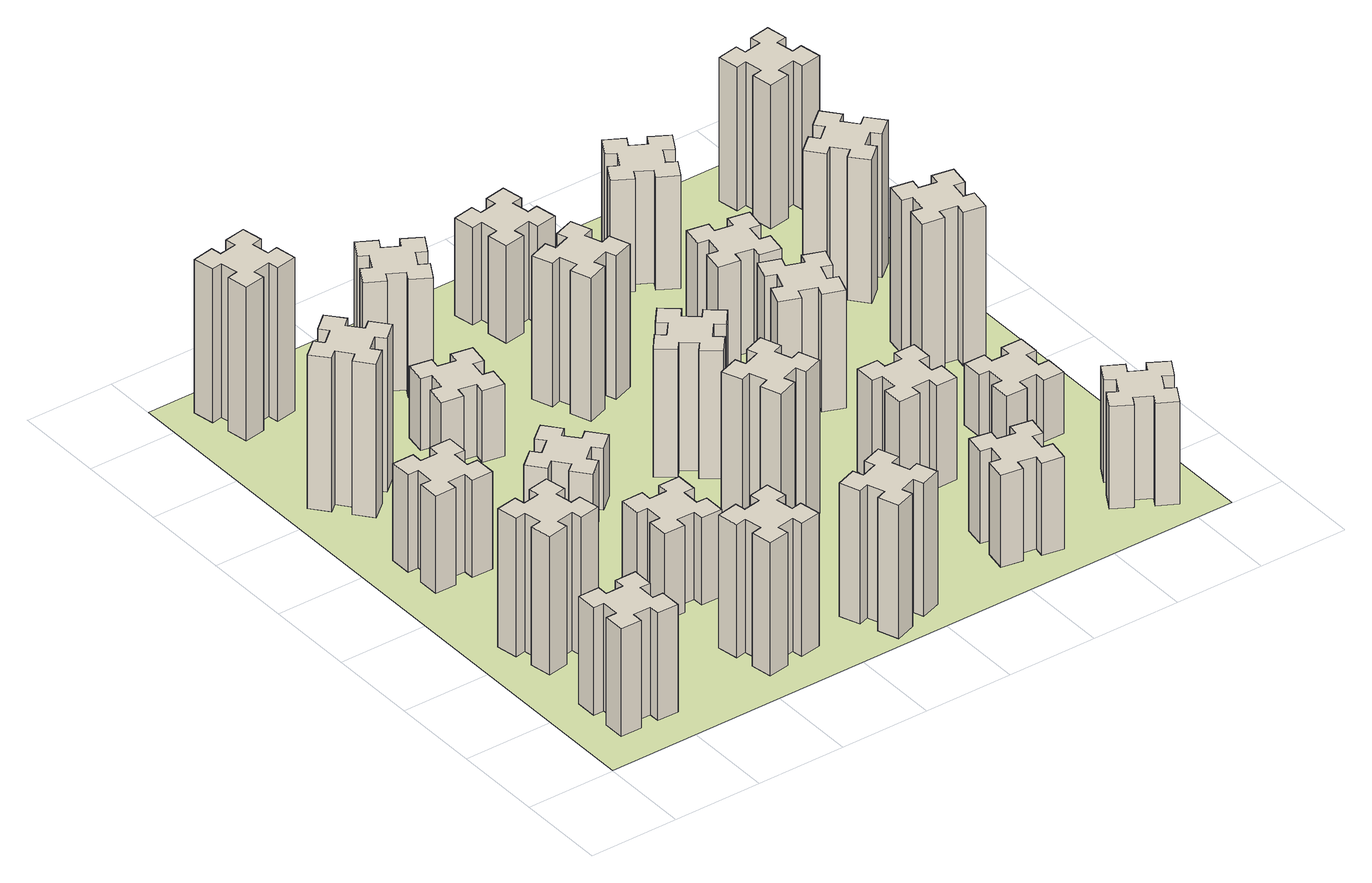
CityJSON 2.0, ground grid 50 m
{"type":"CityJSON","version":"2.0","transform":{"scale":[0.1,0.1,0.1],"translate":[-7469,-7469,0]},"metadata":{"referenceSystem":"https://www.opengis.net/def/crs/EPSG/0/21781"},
"CityObjects":{
"building1":{"type":"Building","attributes":{"class":"1000","function":"1000","usage":"1000","yearOfConstruction":2016,"roofType":"1000","measuredHeight":63,"storeysAboveGround":30,"storeysBelowGround":0},"geometry":[{"type":"Solid","lod":"1","boundaries":[[[[0,1,2,3,4,5,6,7,8,9,10,11,12,13,14,15,16,17,18,19]],[[17,16,20,21]],[[16,15,22,20]],[[15,14,23,22]],[[14,13,24,23]],[[13,12,25,24]],[[12,11,26,25]],[[11,10,27,26]],[[10,9,28,27]],[[9,8,29,28]],[[8,7,30,29]],[[7,6,31,30]],[[6,5,32,31]],[[5,4,33,32]],[[4,3,34,33]],[[3,2,35,34]],[[2,1,36,35]],[[1,0,37,36]],[[0,19,38,37]],[[19,18,39,38]],[[18,17,21,39]],[[24,25,26,27,28,29,30,31,32,33,34,35,36,37,38,39,21,20,22,23]]]]}]},
"building2":{"type":"Building","attributes":{"class":"1000","function":"1000","usage":"1000","yearOfConstruction":2016,"roofType":"1000","measuredHeight":81,"storeysAboveGround":30,"storeysBelowGround":0},"geometry":[{"type":"Solid","lod":"1","boundaries":[[[[40,41,42,43,44,45,46,47,48,49,50,51,52,53,54,55,56,57,58,59]],[[57,56,60,61]],[[56,55,62,60]],[[55,54,63,62]],[[54,53,64,63]],[[53,52,65,64]],[[52,51,66,65]],[[51,50,67,66]],[[50,49,68,67]],[[49,48,69,68]],[[48,47,70,69]],[[47,46,71,70]],[[46,45,72,71]],[[45,44,73,72]],[[44,43,74,73]],[[43,42,75,74]],[[42,41,76,75]],[[41,40,77,76]],[[40,59,78,77]],[[59,58,79,78]],[[58,57,61,79]],[[64,65,66,67,68,69,70,71,72,73,74,75,76,77,78,79,61,60,62,63]]]]}]},
"building3":{"type":"Building","attributes":{"class":"1000","function":"1000","usage":"1000","yearOfConstruction":2016,"roofType":"1000","measuredHeight":57,"storeysAboveGround":30,"storeysBelowGround":0},"geometry":[{"type":"Solid","lod":"1","boundaries":[[[[80,81,82,83,84,85,86,87,88,89,90,91,92,93,94,95,96,97,98,99]],[[97,96,100,101]],[[96,95,102,100]],[[95,94,103,102]],[[94,93,104,103]],[[93,92,105,104]],[[92,91,106,105]],[[91,90,107,106]],[[90,89,108,107]],[[89,88,109,108]],[[88,87,110,109]],[[87,86,111,110]],[[86,85,112,111]],[[85,84,113,112]],[[84,83,114,113]],[[83,82,115,114]],[[82,81,116,115]],[[81,80,117,116]],[[80,99,118,117]],[[99,98,119,118]],[[98,97,101,119]],[[104,105,106,107,108,109,110,111,112,113,114,115,116,117,118,119,101,100,102,103]]]]}]},
"building4":{"type":"Building","attributes":{"class":"1000","function":"1000","usage":"1000","yearOfConstruction":2016,"roofType":"1000","measuredHeight":90,"storeysAboveGround":30,"storeysBelowGround":0},"geometry":[{"type":"Solid","lod":"1","boundaries":[[[[120,121,122,123,124,125,126,127,128,129,130,131,132,133,134,135,136,137,138,139]],[[137,136,140,141]],[[136,135,142,140]],[[135,134,143,142]],[[134,133,144,143]],[[133,132,145,144]],[[132,131,146,145]],[[131,130,147,146]],[[130,129,148,147]],[[129,128,149,148]],[[128,127,150,149]],[[127,126,151,150]],[[126,125,152,151]],[[125,124,153,152]],[[124,123,154,153]],[[123,122,155,154]],[[122,121,156,155]],[[121,120,157,156]],[[120,139,158,157]],[[139,138,159,158]],[[138,137,141,159]],[[144,145,146,147,148,149,150,151,152,153,154,155,156,157,158,159,141,140,142,143]]]]}]},
"building5":{"type":"Building","attributes":{"class":"1000","function":"1000","usage":"1000","yearOfConstruction":2016,"roofType":"1000","measuredHeight":78,"storeysAboveGround":30,"storeysBelowGround":0},"geometry":[{"type":"Solid","lod":"1","boundaries":[[[[160,161,162,163,164,165,166,167,168,169,170,171,172,173,174,175,176,177,178,179]],[[177,176,180,181]],[[176,175,182,180]],[[175,174,183,182]],[[174,173,184,183]],[[173,172,185,184]],[[172,171,186,185]],[[171,170,187,186]],[[170,169,188,187]],[[169,168,189,188]],[[168,167,190,189]],[[167,166,191,190]],[[166,165,192,191]],[[165,164,193,192]],[[164,163,194,193]],[[163,162,195,194]],[[162,161,196,195]],[[161,160,197,196]],[[160,179,198,197]],[[179,178,199,198]],[[178,177,181,199]],[[184,185,186,187,188,189,190,191,192,193,194,195,196,197,198,199,181,180,182,183]]]]}]},
"building6":{"type":"Building","attributes":{"class":"1000","function":"1000","usage":"1000","yearOfConstruction":2016,"roofType":"1000","measuredHeight":90,"storeysAboveGround":30,"storeysBelowGround":0},"geometry":[{"type":"Solid","lod":"1","boundaries":[[[[200,201,202,203,204,205,206,207,208,209,210,211,212,213,214,215,216,217,218,219]],[[217,216,220,221]],[[216,215,222,220]],[[215,214,223,222]],[[214,213,224,223]],[[213,212,225,224]],[[212,211,226,225]],[[211,210,227,226]],[[210,209,228,227]],[[209,208,229,228]],[[208,207,230,229]],[[207,206,231,230]],[[206,205,232,231]],[[205,204,233,232]],[[204,203,234,233]],[[203,202,235,234]],[[202,201,236,235]],[[201,200,237,236]],[[200,219,238,237]],[[219,218,239,238]],[[218,217,221,239]],[[224,225,226,227,228,229,230,231,232,233,234,235,236,237,238,239,221,220,222,223]]]]}]},
"building7":{"type":"Building","attributes":{"class":"1000","function":"1000","usage":"1000","yearOfConstruction":2016,"roofType":"1000","measuredHeight":51,"storeysAboveGround":30,"storeysBelowGround":0},"geometry":[{"type":"Solid","lod":"1","boundaries":[[[[240,241,242,243,244,245,246,247,248,249,250,251,252,253,254,255,256,257,258,259]],[[257,256,260,261]],[[256,255,262,260]],[[255,254,263,262]],[[254,253,264,263]],[[253,252,265,264]],[[252,251,266,265]],[[251,250,267,266]],[[250,249,268,267]],[[249,248,269,268]],[[248,247,270,269]],[[247,246,271,270]],[[246,245,272,271]],[[245,244,273,272]],[[244,243,274,273]],[[243,242,275,274]],[[242,241,276,275]],[[241,240,277,276]],[[240,259,278,277]],[[259,258,279,278]],[[258,257,261,279]],[[264,265,266,267,268,269,270,271,272,273,274,275,276,277,278,279,261,260,262,263]]]]}]},
"building8":{"type":"Building","attributes":{"class":"1000","function":"1000","usage":"1000","yearOfConstruction":2016,"roofType":"1000","measuredHeight":36,"storeysAboveGround":30,"storeysBelowGround":0},"geometry":[{"type":"Solid","lod":"1","boundaries":[[[[280,281,282,283,284,285,286,287,288,289,290,291,292,293,294,295,296,297,298,299]],[[297,296,300,301]],[[296,295,302,300]],[[295,294,303,302]],[[294,293,304,303]],[[293,292,305,304]],[[292,291,306,305]],[[291,290,307,306]],[[290,289,308,307]],[[289,288,309,308]],[[288,287,310,309]],[[287,286,311,310]],[[286,285,312,311]],[[285,284,313,312]],[[284,283,314,313]],[[283,282,315,314]],[[282,281,316,315]],[[281,280,317,316]],[[280,299,318,317]],[[299,298,319,318]],[[298,297,301,319]],[[304,305,306,307,308,309,310,311,312,313,314,315,316,317,318,319,301,300,302,303]]]]}]},
"building9":{"type":"Building","attributes":{"class":"1000","function":"1000","usage":"1000","yearOfConstruction":2016,"roofType":"1000","measuredHeight":42,"storeysAboveGround":30,"storeysBelowGround":0},"geometry":[{"type":"Solid","lod":"1","boundaries":[[[[320,321,322,323,324,325,326,327,328,329,330,331,332,333,334,335,336,337,338,339]],[[337,336,340,341]],[[336,335,342,340]],[[335,334,343,342]],[[334,333,344,343]],[[333,332,345,344]],[[332,331,346,345]],[[331,330,347,346]],[[330,329,348,347]],[[329,328,349,348]],[[328,327,350,349]],[[327,326,351,350]],[[326,325,352,351]],[[325,324,353,352]],[[324,323,354,353]],[[323,322,355,354]],[[322,321,356,355]],[[321,320,357,356]],[[320,339,358,357]],[[339,338,359,358]],[[338,337,341,359]],[[344,345,346,347,348,349,350,351,352,353,354,355,356,357,358,359,341,340,342,343]]]]}]},
"building10":{"type":"Building","attributes":{"class":"1000","function":"1000","usage":"1000","yearOfConstruction":2016,"roofType":"1000","measuredHeight":78,"storeysAboveGround":30,"storeysBelowGround":0},"geometry":[{"type":"Solid","lod":"1","boundaries":[[[[360,361,362,363,364,365,366,367,368,369,370,371,372,373,374,375,376,377,378,379]],[[377,376,380,381]],[[376,375,382,380]],[[375,374,383,382]],[[374,373,384,383]],[[373,372,385,384]],[[372,371,386,385]],[[371,370,387,386]],[[370,369,388,387]],[[369,368,389,388]],[[368,367,390,389]],[[367,366,391,390]],[[366,365,392,391]],[[365,364,393,392]],[[364,363,394,393]],[[363,362,395,394]],[[362,361,396,395]],[[361,360,397,396]],[[360,379,398,397]],[[379,378,399,398]],[[378,377,381,399]],[[384,385,386,387,388,389,390,391,392,393,394,395,396,397,398,399,381,380,382,383]]]]}]},
"building11":{"type":"Building","attributes":{"class":"1000","function":"1000","usage":"1000","yearOfConstruction":2016,"roofType":"1000","measuredHeight":69,"storeysAboveGround":30,"storeysBelowGround":0},"geometry":[{"type":"Solid","lod":"1","boundaries":[[[[400,401,402,403,404,405,406,407,408,409,410,411,412,413,414,415,416,417,418,419]],[[417,416,420,421]],[[416,415,422,420]],[[415,414,423,422]],[[414,413,424,423]],[[413,412,425,424]],[[412,411,426,425]],[[411,410,427,426]],[[410,409,428,427]],[[409,408,429,428]],[[408,407,430,429]],[[407,406,431,430]],[[406,405,432,431]],[[405,404,433,432]],[[404,403,434,433]],[[403,402,435,434]],[[402,401,436,435]],[[401,400,437,436]],[[400,419,438,437]],[[419,418,439,438]],[[418,417,421,439]],[[424,425,426,427,428,429,430,431,432,433,434,435,436,437,438,439,421,420,422,423]]]]}]},
"building12":{"type":"Building","attributes":{"class":"1000","function":"1000","usage":"1000","yearOfConstruction":2016,"roofType":"1000","measuredHeight":90,"storeysAboveGround":30,"storeysBelowGround":0},"geometry":[{"type":"Solid","lod":"1","boundaries":[[[[440,441,442,443,444,445,446,447,448,449,450,451,452,453,454,455,456,457,458,459]],[[457,456,460,461]],[[456,455,462,460]],[[455,454,463,462]],[[454,453,464,463]],[[453,452,465,464]],[[452,451,466,465]],[[451,450,467,466]],[[450,449,468,467]],[[449,448,469,468]],[[448,447,470,469]],[[447,446,471,470]],[[446,445,472,471]],[[445,444,473,472]],[[444,443,474,473]],[[443,442,475,474]],[[442,441,476,475]],[[441,440,477,476]],[[440,459,478,477]],[[459,458,479,478]],[[458,457,461,479]],[[464,465,466,467,468,469,470,471,472,473,474,475,476,477,478,479,461,460,462,463]]]]}]},
"building13":{"type":"Building","attributes":{"class":"1000","function":"1000","usage":"1000","yearOfConstruction":2016,"roofType":"1000","measuredHeight":75,"storeysAboveGround":30,"storeysBelowGround":0},"geometry":[{"type":"Solid","lod":"1","boundaries":[[[[480,481,482,483,484,485,486,487,488,489,490,491,492,493,494,495,496,497,498,499]],[[497,496,500,501]],[[496,495,502,500]],[[495,494,503,502]],[[494,493,504,503]],[[493,492,505,504]],[[492,491,506,505]],[[491,490,507,506]],[[490,489,508,507]],[[489,488,509,508]],[[488,487,510,509]],[[487,486,511,510]],[[486,485,512,511]],[[485,484,513,512]],[[484,483,514,513]],[[483,482,515,514]],[[482,481,516,515]],[[481,480,517,516]],[[480,499,518,517]],[[499,498,519,518]],[[498,497,501,519]],[[504,505,506,507,508,509,510,511,512,513,514,515,516,517,518,519,501,500,502,503]]]]}]},
"building14":{"type":"Building","attributes":{"class":"1000","function":"1000","usage":"1000","yearOfConstruction":2016,"roofType":"1000","measuredHeight":84,"storeysAboveGround":30,"storeysBelowGround":0},"geometry":[{"type":"Solid","lod":"1","boundaries":[[[[520,521,522,523,524,525,526,527,528,529,530,531,532,533,534,535,536,537,538,539]],[[537,536,540,541]],[[536,535,542,540]],[[535,534,543,542]],[[534,533,544,543]],[[533,532,545,544]],[[532,531,546,545]],[[531,530,547,546]],[[530,529,548,547]],[[529,528,549,548]],[[528,527,550,549]],[[527,526,551,550]],[[526,525,552,551]],[[525,524,553,552]],[[524,523,554,553]],[[523,522,555,554]],[[522,521,556,555]],[[521,520,557,556]],[[520,539,558,557]],[[539,538,559,558]],[[538,537,541,559]],[[544,545,546,547,548,549,550,551,552,553,554,555,556,557,558,559,541,540,542,543]]]]}]},
"building15":{"type":"Building","attributes":{"class":"1000","function":"1000","usage":"1000","yearOfConstruction":2016,"roofType":"1000","measuredHeight":54,"storeysAboveGround":30,"storeysBelowGround":0},"geometry":[{"type":"Solid","lod":"1","boundaries":[[[[560,561,562,563,564,565,566,567,568,569,570,571,572,573,574,575,576,577,578,579]],[[577,576,580,581]],[[576,575,582,580]],[[575,574,583,582]],[[574,573,584,583]],[[573,572,585,584]],[[572,571,586,585]],[[571,570,587,586]],[[570,569,588,587]],[[569,568,589,588]],[[568,567,590,589]],[[567,566,591,590]],[[566,565,592,591]],[[565,564,593,592]],[[564,563,594,593]],[[563,562,595,594]],[[562,561,596,595]],[[561,560,597,596]],[[560,579,598,597]],[[579,578,599,598]],[[578,577,581,599]],[[584,585,586,587,588,589,590,591,592,593,594,595,596,597,598,599,581,580,582,583]]]]}]},
"building16":{"type":"Building","attributes":{"class":"1000","function":"1000","usage":"1000","yearOfConstruction":2016,"roofType":"1000","measuredHeight":57,"storeysAboveGround":30,"storeysBelowGround":0},"geometry":[{"type":"Solid","lod":"1","boundaries":[[[[600,601,602,603,604,605,606,607,608,609,610,611,612,613,614,615,616,617,618,619]],[[617,616,620,621]],[[616,615,622,620]],[[615,614,623,622]],[[614,613,624,623]],[[613,612,625,624]],[[612,611,626,625]],[[611,610,627,626]],[[610,609,628,627]],[[609,608,629,628]],[[608,607,630,629]],[[607,606,631,630]],[[606,605,632,631]],[[605,604,633,632]],[[604,603,634,633]],[[603,602,635,634]],[[602,601,636,635]],[[601,600,637,636]],[[600,619,638,637]],[[619,618,639,638]],[[618,617,621,639]],[[624,625,626,627,628,629,630,631,632,633,634,635,636,637,638,639,621,620,622,623]]]]}]},
"building17":{"type":"Building","attributes":{"class":"1000","function":"1000","usage":"1000","yearOfConstruction":2016,"roofType":"1000","measuredHeight":60,"storeysAboveGround":30,"storeysBelowGround":0},"geometry":[{"type":"Solid","lod":"1","boundaries":[[[[640,641,642,643,644,645,646,647,648,649,650,651,652,653,654,655,656,657,658,659]],[[657,656,660,661]],[[656,655,662,660]],[[655,654,663,662]],[[654,653,664,663]],[[653,652,665,664]],[[652,651,666,665]],[[651,650,667,666]],[[650,649,668,667]],[[649,648,669,668]],[[648,647,670,669]],[[647,646,671,670]],[[646,645,672,671]],[[645,644,673,672]],[[644,643,674,673]],[[643,642,675,674]],[[642,641,676,675]],[[641,640,677,676]],[[640,659,678,677]],[[659,658,679,678]],[[658,657,661,679]],[[664,665,666,667,668,669,670,671,672,673,674,675,676,677,678,679,661,660,662,663]]]]}]},
"building18":{"type":"Building","attributes":{"class":"1000","function":"1000","usage":"1000","yearOfConstruction":2016,"roofType":"1000","measuredHeight":69,"storeysAboveGround":30,"storeysBelowGround":0},"geometry":[{"type":"Solid","lod":"1","boundaries":[[[[680,681,682,683,684,685,686,687,688,689,690,691,692,693,694,695,696,697,698,699]],[[697,696,700,701]],[[696,695,702,700]],[[695,694,703,702]],[[694,693,704,703]],[[693,692,705,704]],[[692,691,706,705]],[[691,690,707,706]],[[690,689,708,707]],[[689,688,709,708]],[[688,687,710,709]],[[687,686,711,710]],[[686,685,712,711]],[[685,684,713,712]],[[684,683,714,713]],[[683,682,715,714]],[[682,681,716,715]],[[681,680,717,716]],[[680,699,718,717]],[[699,698,719,718]],[[698,697,701,719]],[[704,705,706,707,708,709,710,711,712,713,714,715,716,717,718,719,701,700,702,703]]]]}]},
"building19":{"type":"Building","attributes":{"class":"1000","function":"1000","usage":"1000","yearOfConstruction":2016,"roofType":"1000","measuredHeight":60,"storeysAboveGround":30,"storeysBelowGround":0},"geometry":[{"type":"Solid","lod":"1","boundaries":[[[[720,721,722,723,724,725,726,727,728,729,730,731,732,733,734,735,736,737,738,739]],[[737,736,740,741]],[[736,735,742,740]],[[735,734,743,742]],[[734,733,744,743]],[[733,732,745,744]],[[732,731,746,745]],[[731,730,747,746]],[[730,729,748,747]],[[729,728,749,748]],[[728,727,750,749]],[[727,726,751,750]],[[726,725,752,751]],[[725,724,753,752]],[[724,723,754,753]],[[723,722,755,754]],[[722,721,756,755]],[[721,720,757,756]],[[720,739,758,757]],[[739,738,759,758]],[[738,737,741,759]],[[744,745,746,747,748,749,750,751,752,753,754,755,756,757,758,759,741,740,742,743]]]]}]},
"building20":{"type":"Building","attributes":{"class":"1000","function":"1000","usage":"1000","yearOfConstruction":2016,"roofType":"1000","measuredHeight":60,"storeysAboveGround":30,"storeysBelowGround":0},"geometry":[{"type":"Solid","lod":"1","boundaries":[[[[760,761,762,763,764,765,766,767,768,769,770,771,772,773,774,775,776,777,778,779]],[[777,776,780,781]],[[776,775,782,780]],[[775,774,783,782]],[[774,773,784,783]],[[773,772,785,784]],[[772,771,786,785]],[[771,770,787,786]],[[770,769,788,787]],[[769,768,789,788]],[[768,767,790,789]],[[767,766,791,790]],[[766,765,792,791]],[[765,764,793,792]],[[764,763,794,793]],[[763,762,795,794]],[[762,761,796,795]],[[761,760,797,796]],[[760,779,798,797]],[[779,778,799,798]],[[778,777,781,799]],[[784,785,786,787,788,789,790,791,792,793,794,795,796,797,798,799,781,780,782,783]]]]}]},
"building21":{"type":"Building","attributes":{"class":"1000","function":"1000","usage":"1000","yearOfConstruction":2016,"roofType":"1000","measuredHeight":66,"storeysAboveGround":30,"storeysBelowGround":0},"geometry":[{"type":"Solid","lod":"1","boundaries":[[[[800,801,802,803,804,805,806,807,808,809,810,811,812,813,814,815,816,817,818,819]],[[817,816,820,821]],[[816,815,822,820]],[[815,814,823,822]],[[814,813,824,823]],[[813,812,825,824]],[[812,811,826,825]],[[811,810,827,826]],[[810,809,828,827]],[[809,808,829,828]],[[808,807,830,829]],[[807,806,831,830]],[[806,805,832,831]],[[805,804,833,832]],[[804,803,834,833]],[[803,802,835,834]],[[802,801,836,835]],[[801,800,837,836]],[[800,819,838,837]],[[819,818,839,838]],[[818,817,821,839]],[[824,825,826,827,828,829,830,831,832,833,834,835,836,837,838,839,821,820,822,823]]]]}]},
"building22":{"type":"Building","attributes":{"class":"1000","function":"1000","usage":"1000","yearOfConstruction":2016,"roofType":"1000","measuredHeight":36,"storeysAboveGround":30,"storeysBelowGround":0},"geometry":[{"type":"Solid","lod":"1","boundaries":[[[[840,841,842,843,844,845,846,847,848,849,850,851,852,853,854,855,856,857,858,859]],[[857,856,860,861]],[[856,855,862,860]],[[855,854,863,862]],[[854,853,864,863]],[[853,852,865,864]],[[852,851,866,865]],[[851,850,867,866]],[[850,849,868,867]],[[849,848,869,868]],[[848,847,870,869]],[[847,846,871,870]],[[846,845,872,871]],[[845,844,873,872]],[[844,843,874,873]],[[843,842,875,874]],[[842,841,876,875]],[[841,840,877,876]],[[840,859,878,877]],[[859,858,879,878]],[[858,857,861,879]],[[864,865,866,867,868,869,870,871,872,873,874,875,876,877,878,879,861,860,862,863]]]]}]},
"building23":{"type":"Building","attributes":{"class":"1000","function":"1000","usage":"1000","yearOfConstruction":2016,"roofType":"1000","measuredHeight":90,"storeysAboveGround":30,"storeysBelowGround":0},"geometry":[{"type":"Solid","lod":"1","boundaries":[[[[880,881,882,883,884,885,886,887,888,889,890,891,892,893,894,895,896,897,898,899]],[[897,896,900,901]],[[896,895,902,900]],[[895,894,903,902]],[[894,893,904,903]],[[893,892,905,904]],[[892,891,906,905]],[[891,890,907,906]],[[890,889,908,907]],[[889,888,909,908]],[[888,887,910,909]],[[887,886,911,910]],[[886,885,912,911]],[[885,884,913,912]],[[884,883,914,913]],[[883,882,915,914]],[[882,881,916,915]],[[881,880,917,916]],[[880,899,918,917]],[[899,898,919,918]],[[898,897,901,919]],[[904,905,906,907,908,909,910,911,912,913,914,915,916,917,918,919,901,900,902,903]]]]}]},
"building24":{"type":"Building","attributes":{"class":"1000","function":"1000","usage":"1000","yearOfConstruction":2016,"roofType":"1000","measuredHeight":84,"storeysAboveGround":30,"storeysBelowGround":0},"geometry":[{"type":"Solid","lod":"1","boundaries":[[[[920,921,922,923,924,925,926,927,928,929,930,931,932,933,934,935,936,937,938,939]],[[937,936,940,941]],[[936,935,942,940]],[[935,934,943,942]],[[934,933,944,943]],[[933,932,945,944]],[[932,931,946,945]],[[931,930,947,946]],[[930,929,948,947]],[[929,928,949,948]],[[928,927,950,949]],[[927,926,951,950]],[[926,925,952,951]],[[925,924,953,952]],[[924,923,954,953]],[[923,922,955,954]],[[922,921,956,955]],[[921,920,957,956]],[[920,939,958,957]],[[939,938,959,958]],[[938,937,941,959]],[[944,945,946,947,948,949,950,951,952,953,954,955,956,957,958,959,941,940,942,943]]]]}]},
"building25":{"type":"Building","attributes":{"class":"1000","function":"1000","usage":"1000","yearOfConstruction":2016,"roofType":"1000","measuredHeight":84,"storeysAboveGround":30,"storeysBelowGround":0},"geometry":[{"type":"Solid","lod":"1","boundaries":[[[[960,961,962,963,964,965,966,967,968,969,970,971,972,973,974,975,976,977,978,979]],[[977,976,980,981]],[[976,975,982,980]],[[975,974,983,982]],[[974,973,984,983]],[[973,972,985,984]],[[972,971,986,985]],[[971,970,987,986]],[[970,969,988,987]],[[969,968,989,988]],[[968,967,990,989]],[[967,966,991,990]],[[966,965,992,991]],[[965,964,993,992]],[[964,963,994,993]],[[963,962,995,994]],[[962,961,996,995]],[[961,960,997,996]],[[960,979,998,997]],[[979,978,999,998]],[[978,977,981,999]],[[984,985,986,987,988,989,990,991,992,993,994,995,996,997,998,999,981,980,982,983]]]]}]},
"landuse1":{"type":"LandUse","attributes":{"name":"plot1","function":"1010"},"geometry":[{"type":"MultiSurface","lod":"1","boundaries":[[[1000,1001,1002,1003]]]}]}
},
"vertices":[
[265,425,0],[265,325,0],[205,325,0],[205,205,0],[325,205,0],[325,265,0],[425,265,0],[425,205,0],[545,205,0],[545,325,0],[485,325,0],[485,425,0],[545,425,0],[545,545,0],[425,545,0],[425,485,0],[325,485,0],[325,545,0],[205,545,0],[205,425,0],[325,485,630],[325,545,630],[425,485,630],[425,545,630],[545,545,630],[545,425,630],[485,425,630],[485,325,630],[545,325,630],[545,205,630],[425,205,630],[425,265,630],[325,265,630],[325,205,630],[205,205,630],[205,325,630],[265,325,630],[265,425,630],[205,425,630],[205,545,630],
[405,1132,0],[307,1115,0],[297,1174,0],[178,1153,0],[199,1035,0],[258,1045,0],[276,947,0],[217,937,0],[237,818,0],[356,839,0],[345,898,0],[444,916,0],[454,857,0],[572,877,0],[551,996,0],[492,985,0],[475,1084,0],[534,1094,0],[513,1212,0],[395,1191,0],[475,1084,810],[534,1094,810],[492,985,810],[551,996,810],[572,877,810],[454,857,810],[444,916,810],[345,898,810],[356,839,810],[237,818,810],[217,937,810],[276,947,810],[258,1045,810],[199,1035,810],[178,1153,810],[297,1174,810],[307,1115,810],[405,1132,810],[395,1191,810],[513,1212,810],
[425,1965,0],[325,1965,0],[325,2025,0],[205,2025,0],[205,1905,0],[265,1905,0],[265,1805,0],[205,1805,0],[205,1685,0],[325,1685,0],[325,1745,0],[425,1745,0],[425,1685,0],[545,1685,0],[545,1805,0],[485,1805,0],[485,1905,0],[545,1905,0],[545,2025,0],[425,2025,0],[485,1905,570],[545,1905,570],[485,1805,570],[545,1805,570],[545,1685,570],[425,1685,570],[425,1745,570],[325,1745,570],[325,1685,570],[205,1685,570],[205,1805,570],[265,1805,570],[265,1905,570],[205,1905,570],[205,2025,570],[325,2025,570],[325,1965,570],[425,1965,570],[425,2025,570],[545,2025,570],
[492,2628,0],[427,2704,0],[473,2743,0],[396,2835,0],[304,2758,0],[343,2712,0],[266,2647,0],[228,2693,0],[136,2616,0],[213,2524,0],[259,2563,0],[323,2486,0],[277,2448,0],[354,2356,0],[446,2433,0],[408,2479,0],[484,2543,0],[523,2497,0],[615,2574,0],[538,2666,0],[484,2543,900],[523,2497,900],[408,2479,900],[446,2433,900],[354,2356,900],[277,2448,900],[323,2486,900],[259,2563,900],[213,2524,900],[136,2616,900],[228,2693,900],[266,2647,900],[343,2712,900],[304,2758,900],[396,2835,900],[473,2743,900],[427,2704,900],[492,2628,900],[538,2666,900],[615,2574,900],
[1332,345,0],[1315,444,0],[1374,454,0],[1353,572,0],[1235,551,0],[1245,492,0],[1147,475,0],[1137,534,0],[1018,513,0],[1039,395,0],[1098,405,0],[1116,307,0],[1057,297,0],[1077,178,0],[1196,199,0],[1185,258,0],[1284,276,0],[1294,217,0],[1412,237,0],[1391,356,0],[1284,276,780],[1294,217,780],[1185,258,780],[1196,199,780],[1077,178,780],[1057,297,780],[1116,307,780],[1098,405,780],[1039,395,780],[1018,513,780],[1137,534,780],[1147,475,780],[1245,492,780],[1235,551,780],[1353,572,780],[1374,454,780],[1315,444,780],[1332,345,780],[1391,356,780],[1412,237,780],
[492,3405,0],[475,3504,0],[534,3514,0],[513,3632,0],[395,3611,0],[405,3552,0],[307,3535,0],[297,3594,0],[178,3573,0],[199,3455,0],[258,3465,0],[276,3367,0],[217,3357,0],[237,3238,0],[356,3259,0],[345,3318,0],[444,3336,0],[454,3277,0],[572,3297,0],[551,3416,0],[444,3336,900],[454,3277,900],[345,3318,900],[356,3259,900],[237,3238,900],[217,3357,900],[276,3367,900],[258,3465,900],[199,3455,900],[178,3573,900],[297,3594,900],[307,3535,900],[405,3552,900],[395,3611,900],[513,3632,900],[534,3514,900],[475,3504,900],[492,3405,900],[551,3416,900],[572,3297,900],
[1165,1125,0],[1065,1125,0],[1065,1185,0],[945,1185,0],[945,1065,0],[1005,1065,0],[1005,965,0],[945,965,0],[945,845,0],[1065,845,0],[1065,905,0],[1165,905,0],[1165,845,0],[1285,845,0],[1285,965,0],[1225,965,0],[1225,1065,0],[1285,1065,0],[1285,1185,0],[1165,1185,0],[1225,1065,510],[1285,1065,510],[1225,965,510],[1285,965,510],[1285,845,510],[1165,845,510],[1165,905,510],[1065,905,510],[1065,845,510],[945,845,510],[945,965,510],[1005,965,510],[1005,1065,510],[945,1065,510],[945,1185,510],[1065,1185,510],[1065,1125,510],[1165,1125,510],[1165,1185,510],[1285,1185,510],
[1083,1972,0],[1006,1907,0],[968,1953,0],[876,1876,0],[953,1784,0],[999,1823,0],[1063,1746,0],[1017,1708,0],[1094,1616,0],[1186,1693,0],[1148,1739,0],[1224,1803,0],[1263,1757,0],[1355,1834,0],[1278,1926,0],[1232,1888,0],[1167,1964,0],[1213,2003,0],[1136,2095,0],[1044,2018,0],[1167,1964,360],[1213,2003,360],[1232,1888,360],[1278,1926,360],[1355,1834,360],[1263,1757,360],[1224,1803,360],[1148,1739,360],[1186,1693,360],[1094,1616,360],[1017,1708,360],[1063,1746,360],[999,1823,360],[953,1784,360],[876,1876,360],[968,1953,360],[1006,1907,360],[1083,1972,360],[1044,2018,360],[1136,2095,360],
[1115,2527,0],[1132,2625,0],[1191,2615,0],[1212,2733,0],[1094,2754,0],[1084,2695,0],[985,2712,0],[996,2771,0],[877,2792,0],[857,2674,0],[916,2664,0],[898,2565,0],[839,2576,0],[818,2457,0],[937,2437,0],[947,2496,0],[1045,2478,0],[1035,2419,0],[1153,2398,0],[1174,2517,0],[1045,2478,420],[1035,2419,420],[947,2496,420],[937,2437,420],[818,2457,420],[839,2576,420],[898,2565,420],[916,2664,420],[857,2674,420],[877,2792,420],[996,2771,420],[985,2712,420],[1084,2695,420],[1094,2754,420],[1212,2733,420],[1191,2615,420],[1132,2625,420],[1115,2527,420],[1174,2517,420],[1153,2398,420],
[1976,266,0],[1942,360,0],[1998,380,0],[1957,493,0],[1844,452,0],[1865,396,0],[1771,362,0],[1750,418,0],[1637,377,0],[1679,264,0],[1735,285,0],[1769,191,0],[1713,170,0],[1754,57,0],[1867,99,0],[1846,155,0],[1940,189,0],[1960,133,0],[2073,174,0],[2032,287,0],[1940,189,780],[1960,133,780],[1846,155,780],[1867,99,780],[1754,57,780],[1713,170,780],[1769,191,780],[1735,285,780],[1679,264,780],[1637,377,780],[1750,418,780],[1771,362,780],[1865,396,780],[1844,452,780],[1957,493,780],[1998,380,780],[1942,360,780],[1976,266,780],[2032,287,780],[2073,174,780],
[1186,3137,0],[1236,3224,0],[1288,3194,0],[1348,3298,0],[1244,3358,0],[1214,3306,0],[1127,3356,0],[1157,3408,0],[1053,3468,0],[993,3364,0],[1045,3334,0],[995,3247,0],[943,3277,0],[883,3173,0],[987,3113,0],[1017,3165,0],[1104,3115,0],[1074,3063,0],[1178,3003,0],[1238,3107,0],[1104,3115,690],[1074,3063,690],[1017,3165,690],[987,3113,690],[883,3173,690],[943,3277,690],[995,3247,690],[1045,3334,690],[993,3364,690],[1053,3468,690],[1157,3408,690],[1127,3356,690],[1214,3306,690],[1244,3358,690],[1348,3298,690],[1288,3194,690],[1236,3224,690],[1186,3137,690],[1238,3107,690],[1178,3003,690],
[1846,1095,0],[1940,1129,0],[1960,1073,0],[2073,1114,0],[2032,1227,0],[1976,1206,0],[1942,1300,0],[1998,1320,0],[1957,1433,0],[1844,1392,0],[1865,1336,0],[1771,1302,0],[1750,1358,0],[1637,1317,0],[1679,1204,0],[1735,1225,0],[1769,1131,0],[1713,1110,0],[1754,997,0],[1867,1039,0],[1769,1131,900],[1713,1110,900],[1735,1225,900],[1679,1204,900],[1637,1317,900],[1750,1358,900],[1771,1302,900],[1865,1336,900],[1844,1392,900],[1957,1433,900],[1998,1320,900],[1942,1300,900],[1976,1206,900],[2032,1227,900],[2073,1114,900],[1960,1073,900],[1940,1129,900],[1846,1095,900],[1867,1039,900],[1754,997,900],
[1964,1907,0],[1888,1972,0],[1926,2018,0],[1834,2095,0],[1757,2003,0],[1803,1964,0],[1739,1888,0],[1693,1926,0],[1616,1834,0],[1708,1757,0],[1746,1803,0],[1823,1739,0],[1784,1693,0],[1876,1616,0],[1953,1708,0],[1907,1746,0],[1972,1823,0],[2018,1784,0],[2095,1876,0],[2003,1953,0],[1972,1823,750],[2018,1784,750],[1907,1746,750],[1953,1708,750],[1876,1616,750],[1784,1693,750],[1823,1739,750],[1746,1803,750],[1708,1757,750],[1616,1834,750],[1693,1926,750],[1739,1888,750],[1803,1964,750],[1757,2003,750],[1834,2095,750],[1926,2018,750],[1888,1972,750],[1964,1907,750],[2003,1953,750],[2095,1876,750],
[1876,2586,0],[1842,2680,0],[1898,2700,0],[1857,2813,0],[1744,2772,0],[1765,2716,0],[1671,2682,0],[1650,2738,0],[1537,2697,0],[1579,2584,0],[1635,2605,0],[1669,2511,0],[1613,2490,0],[1654,2377,0],[1767,2419,0],[1746,2475,0],[1840,2509,0],[1860,2453,0],[1973,2494,0],[1932,2607,0],[1840,2509,840],[1860,2453,840],[1746,2475,840],[1767,2419,840],[1654,2377,840],[1613,2490,840],[1669,2511,840],[1635,2605,840],[1579,2584,840],[1537,2697,840],[1650,2738,840],[1671,2682,840],[1765,2716,840],[1744,2772,840],[1857,2813,840],[1898,2700,840],[1842,2680,840],[1876,2586,840],[1932,2607,840],[1973,2494,840],
[2764,475,0],[2665,492,0],[2676,551,0],[2557,572,0],[2537,454,0],[2596,444,0],[2578,345,0],[2519,356,0],[2498,237,0],[2617,217,0],[2627,276,0],[2725,258,0],[2715,199,0],[2833,178,0],[2854,297,0],[2795,307,0],[2812,405,0],[2871,395,0],[2892,513,0],[2774,534,0],[2812,405,540],[2871,395,540],[2795,307,540],[2854,297,540],[2833,178,540],[2715,199,540],[2725,258,540],[2627,276,540],[2617,217,540],[2498,237,540],[2519,356,540],[2578,345,540],[2596,444,540],[2537,454,540],[2557,572,540],[2676,551,540],[2665,492,540],[2764,475,540],[2774,534,540],[2892,513,540],
[1738,3365,0],[1756,3267,0],[1697,3257,0],[1717,3138,0],[1836,3159,0],[1825,3218,0],[1924,3236,0],[1934,3177,0],[2052,3197,0],[2031,3316,0],[1972,3305,0],[1955,3404,0],[2014,3414,0],[1993,3532,0],[1875,3511,0],[1885,3452,0],[1787,3435,0],[1777,3494,0],[1658,3473,0],[1679,3355,0],[1787,3435,570],[1777,3494,570],[1885,3452,570],[1875,3511,570],[1993,3532,570],[2014,3414,570],[1955,3404,570],[1972,3305,570],[2031,3316,570],[2052,3197,570],[1934,3177,570],[1924,3236,570],[1825,3218,570],[1836,3159,570],[1717,3138,570],[1697,3257,570],[1756,3267,570],[1738,3365,570],[1679,3355,570],[1658,3473,570],
[2705,1065,0],[2705,1165,0],[2765,1165,0],[2765,1285,0],[2645,1285,0],[2645,1225,0],[2545,1225,0],[2545,1285,0],[2425,1285,0],[2425,1165,0],[2485,1165,0],[2485,1065,0],[2425,1065,0],[2425,945,0],[2545,945,0],[2545,1005,0],[2645,1005,0],[2645,945,0],[2765,945,0],[2765,1065,0],[2645,1005,600],[2645,945,600],[2545,1005,600],[2545,945,600],[2425,945,600],[2425,1065,600],[2485,1065,600],[2485,1165,600],[2425,1165,600],[2425,1285,600],[2545,1285,600],[2545,1225,600],[2645,1225,600],[2645,1285,600],[2765,1285,600],[2765,1165,600],[2705,1165,600],[2705,1065,600],[2765,1065,600],[2765,945,600],
[2682,1871,0],[2716,1965,0],[2772,1944,0],[2813,2057,0],[2700,2098,0],[2680,2042,0],[2586,2076,0],[2607,2132,0],[2494,2173,0],[2453,2060,0],[2509,2040,0],[2475,1946,0],[2419,1967,0],[2377,1854,0],[2490,1813,0],[2511,1869,0],[2605,1835,0],[2584,1779,0],[2697,1737,0],[2738,1850,0],[2605,1835,690],[2584,1779,690],[2511,1869,690],[2490,1813,690],[2377,1854,690],[2419,1967,690],[2475,1946,690],[2509,2040,690],[2453,2060,690],[2494,2173,690],[2607,2132,690],[2586,2076,690],[2680,2042,690],[2700,2098,690],[2813,2057,690],[2772,1944,690],[2716,1965,690],[2682,1871,690],[2738,1850,690],[2697,1737,690],
[2496,2564,0],[2478,2465,0],[2419,2476,0],[2398,2357,0],[2517,2337,0],[2527,2396,0],[2625,2378,0],[2615,2319,0],[2733,2298,0],[2754,2417,0],[2695,2427,0],[2712,2525,0],[2771,2515,0],[2792,2633,0],[2674,2654,0],[2664,2595,0],[2565,2612,0],[2576,2671,0],[2457,2692,0],[2437,2574,0],[2565,2612,600],[2576,2671,600],[2664,2595,600],[2674,2654,600],[2792,2633,600],[2771,2515,600],[2712,2525,600],[2695,2427,600],[2754,2417,600],[2733,2298,600],[2615,2319,600],[2625,2378,600],[2527,2396,600],[2517,2337,600],[2398,2357,600],[2419,2476,600],[2478,2465,600],[2496,2564,600],[2437,2574,600],[2457,2692,600],
[3365,474,0],[3315,387,0],[3263,417,0],[3203,313,0],[3307,253,0],[3337,305,0],[3424,255,0],[3394,203,0],[3498,143,0],[3558,247,0],[3506,277,0],[3556,364,0],[3608,334,0],[3668,438,0],[3564,498,0],[3534,446,0],[3447,496,0],[3477,548,0],[3373,608,0],[3313,504,0],[3447,496,600],[3477,548,600],[3534,446,600],[3564,498,600],[3668,438,600],[3608,334,600],[3556,364,600],[3506,277,600],[3558,247,600],[3498,143,600],[3394,203,600],[3424,255,600],[3337,305,600],[3307,253,600],[3203,313,600],[3263,417,600],[3315,387,600],[3365,474,600],[3313,504,600],[3373,608,600],
[2694,3306,0],[2607,3356,0],[2637,3408,0],[2533,3468,0],[2473,3364,0],[2525,3334,0],[2475,3247,0],[2423,3277,0],[2363,3173,0],[2467,3113,0],[2497,3165,0],[2584,3115,0],[2554,3063,0],[2658,3003,0],[2718,3107,0],[2666,3137,0],[2716,3224,0],[2768,3194,0],[2828,3298,0],[2724,3358,0],[2716,3224,660],[2768,3194,660],[2666,3137,660],[2718,3107,660],[2658,3003,660],[2554,3063,660],[2584,3115,660],[2497,3165,660],[2467,3113,660],[2363,3173,660],[2423,3277,660],[2475,3247,660],[2525,3334,660],[2473,3364,660],[2533,3468,660],[2637,3408,660],[2607,3356,660],[2694,3306,660],[2724,3358,660],[2828,3298,660],
[3125,1165,0],[3125,1065,0],[3065,1065,0],[3065,945,0],[3185,945,0],[3185,1005,0],[3285,1005,0],[3285,945,0],[3405,945,0],[3405,1065,0],[3345,1065,0],[3345,1165,0],[3405,1165,0],[3405,1285,0],[3285,1285,0],[3285,1225,0],[3185,1225,0],[3185,1285,0],[3065,1285,0],[3065,1165,0],[3185,1225,360],[3185,1285,360],[3285,1225,360],[3285,1285,360],[3405,1285,360],[3405,1165,360],[3345,1165,360],[3345,1065,360],[3405,1065,360],[3405,945,360],[3285,945,360],[3285,1005,360],[3185,1005,360],[3185,945,360],[3065,945,360],[3065,1065,360],[3125,1065,360],[3125,1165,360],[3065,1165,360],[3065,1285,360],
[3435,1787,0],[3452,1885,0],[3511,1875,0],[3532,1993,0],[3414,2014,0],[3404,1955,0],[3305,1972,0],[3316,2031,0],[3197,2052,0],[3177,1934,0],[3236,1924,0],[3218,1825,0],[3159,1836,0],[3138,1717,0],[3257,1697,0],[3267,1756,0],[3365,1738,0],[3355,1679,0],[3473,1658,0],[3494,1777,0],[3365,1738,900],[3355,1679,900],[3267,1756,900],[3257,1697,900],[3138,1717,900],[3159,1836,900],[3218,1825,900],[3236,1924,900],[3177,1934,900],[3197,2052,900],[3316,2031,900],[3305,1972,900],[3404,1955,900],[3414,2014,900],[3532,1993,900],[3511,1875,900],[3452,1885,900],[3435,1787,900],[3494,1777,900],[3473,1658,900],
[3452,2628,0],[3387,2704,0],[3433,2743,0],[3356,2835,0],[3264,2758,0],[3303,2712,0],[3226,2647,0],[3188,2693,0],[3096,2616,0],[3173,2524,0],[3219,2563,0],[3283,2486,0],[3237,2448,0],[3314,2356,0],[3406,2433,0],[3368,2479,0],[3444,2543,0],[3483,2497,0],[3575,2574,0],[3498,2666,0],[3444,2543,840],[3483,2497,840],[3368,2479,840],[3406,2433,840],[3314,2356,840],[3237,2448,840],[3283,2486,840],[3219,2563,840],[3173,2524,840],[3096,2616,840],[3188,2693,840],[3226,2647,840],[3303,2712,840],[3264,2758,840],[3356,2835,840],[3433,2743,840],[3387,2704,840],[3452,2628,840],[3498,2666,840],[3575,2574,840],
[3552,3305,0],[3535,3404,0],[3594,3414,0],[3573,3532,0],[3455,3511,0],[3465,3452,0],[3367,3435,0],[3357,3494,0],[3238,3473,0],[3259,3355,0],[3318,3365,0],[3336,3267,0],[3277,3257,0],[3297,3138,0],[3416,3159,0],[3405,3218,0],[3504,3236,0],[3514,3177,0],[3632,3197,0],[3611,3316,0],[3504,3236,840],[3514,3177,840],[3405,3218,840],[3416,3159,840],[3297,3138,840],[3277,3257,840],[3336,3267,840],[3318,3365,840],[3259,3355,840],[3238,3473,840],[3357,3494,840],[3367,3435,840],[3465,3452,840],[3455,3511,840],[3573,3532,840],[3594,3414,840],[3535,3404,840],[3552,3305,840],[3611,3316,840],[3632,3197,840],
[5,3705,0],[3705,3705,0],[3705,5,0],[5,5,0]
]}
